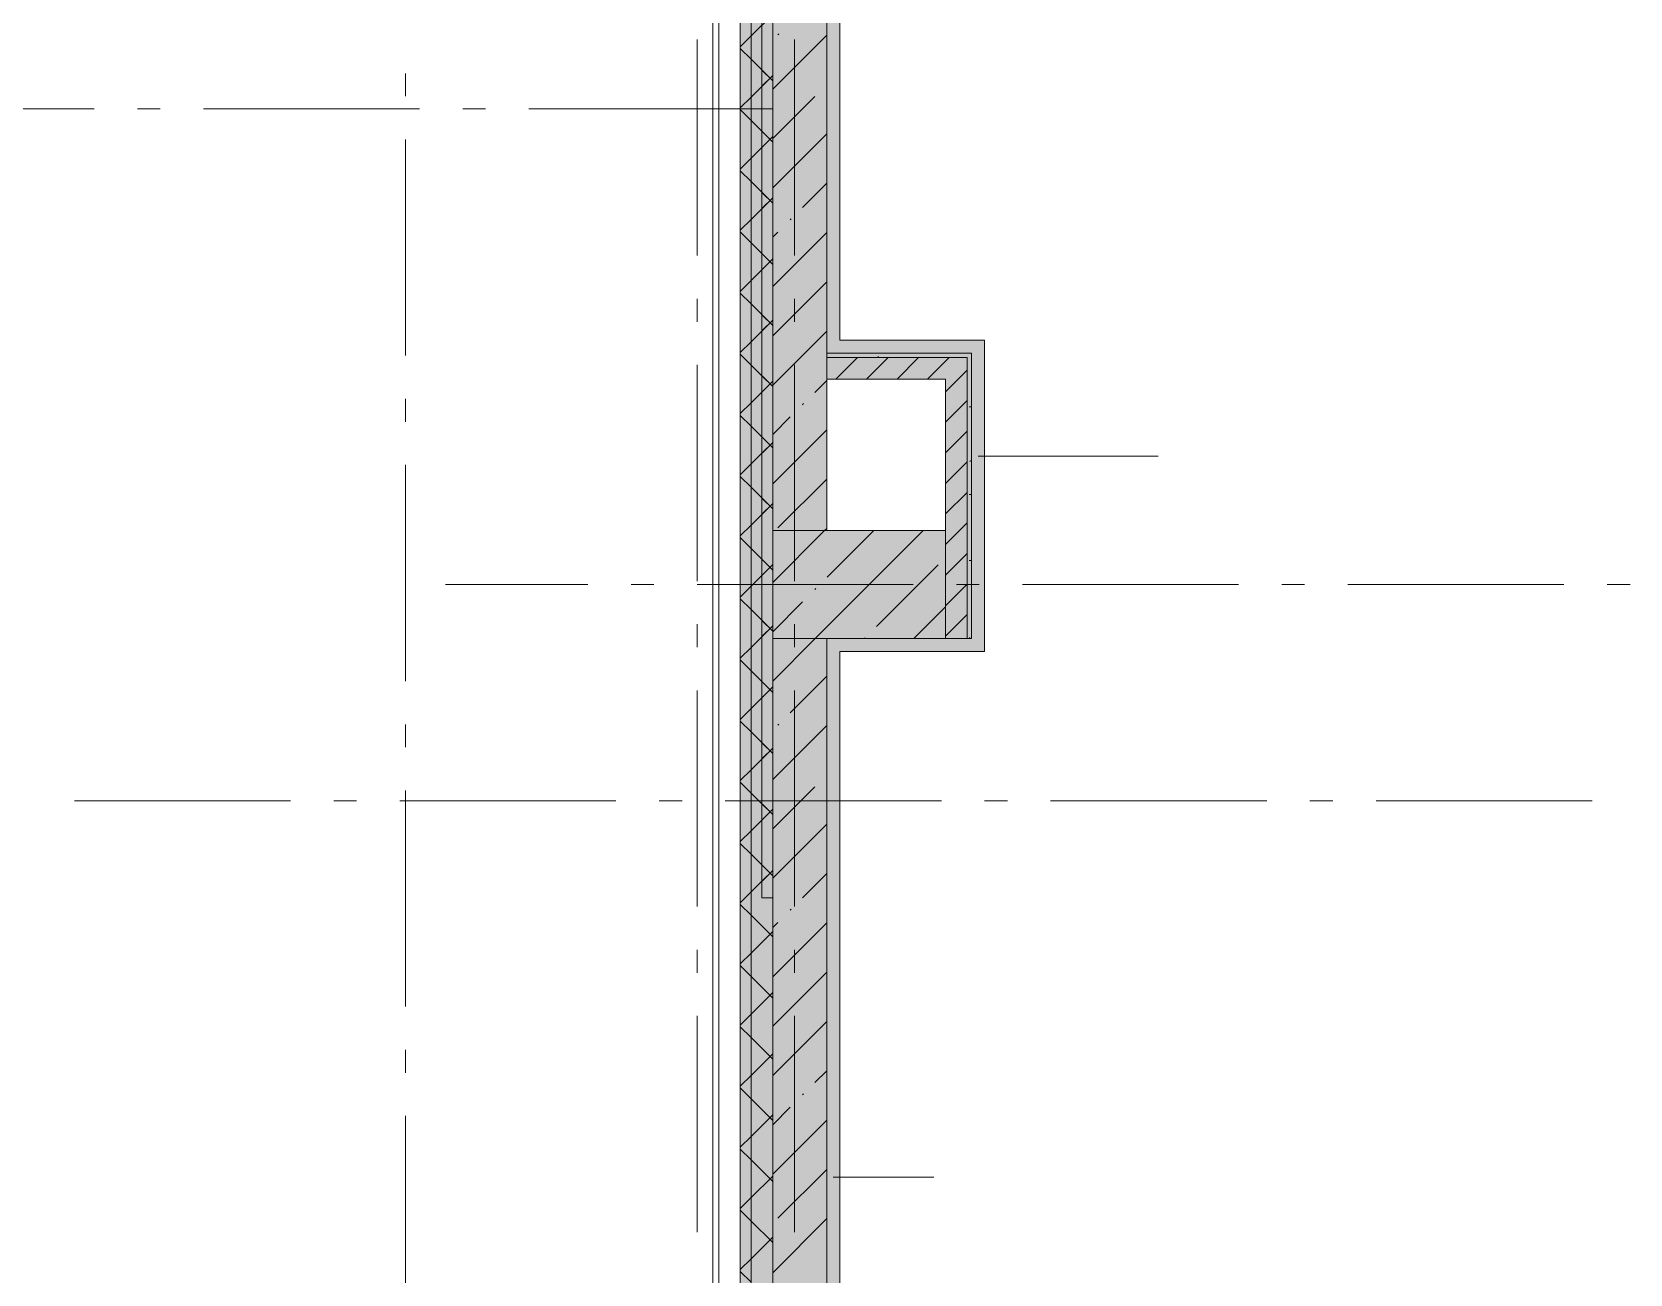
# Model space of a CAD drawing. Header units: millimetres. Extents: x -537608 to 253996, y -217170 to 186033.
# Drawn here: x -267754 to -260359, y 165732 to 171477 of the extents above; entities that cross this region are included whole.
import ezdxf

# ---------------------------------------------------------------- set-up
doc = ezdxf.new("R2010")
doc.units = ezdxf.units.MM
doc.layers.add('PDF _Геометрия', color=7, linetype='Continuous')
doc.layers.add('PDF _Сплошная заливка', color=7, linetype='Continuous', true_color=0xffffff)

msp = doc.modelspace()

# ---------------------------------------------------------------- hatches: boundary and pattern name
at = {"layer": 'PDF _Сплошная заливка', "transparency": 33554559}
for points in [[(-264476.1869, 161271.2535), (-264426.1867, 161271.2535), (-264426.1867, 179170.9025), (-264476.1869, 179170.9025), (-264476.1869, 161371.2538)], [(-264426.1867, 161221.2533), (-264326.1863, 161221.2533), (-264326.1863, 179120.9023), (-264426.1867, 179120.9023), (-264426.1867, 161248.1888)], [(-263526.1875, 168671.2518), (-263426.1871, 168671.2518), (-263426.1871, 169971.2525), (-263526.1875, 169971.2525), (-263526.1875, 169035.6284)], [(-263426.1871, 168671.2518), (-263406.1862, 168671.2518), (-263406.1862, 169991.2513), (-263426.1871, 169991.2513), (-263426.1871, 169035.6284)], [(-264326.1863, 168671.2518), (-263526.1875, 168671.2518), (-263526.1875, 169171.2515), (-264326.1863, 169171.2515), (-264326.1863, 169035.6284)]]:
    msp.add_hatch(color=256, dxfattribs=at).paths.add_polyline_path(points)
h = msp.add_hatch(color=256, dxfattribs=at)
h.paths.add_polyline_path([(-264076.1853, 160771.2537), (-264076.1853, 163220.9057), (-264326.1863, 163220.9057), (-264326.1863, 160771.2537), (-264165.0937, 160771.2537)], flags=0)
h.paths.add_polyline_path([(-264076.1853, 163720.9055), (-264076.1853, 168671.2518), (-264326.1863, 168671.2518), (-264326.1863, 163720.9055)], flags=0)
h.paths.add_polyline_path([(-264076.1853, 169171.2515), (-264076.1853, 175021.2525), (-264326.1863, 175021.2525), (-264326.1863, 169171.2515), (-264108.8801, 169171.2515)], flags=0)
h.paths.add_polyline_path([(-264229.2947, 175521.2502), (-264076.1853, 175521.2502), (-264076.1853, 178521.2488), (-264326.1863, 178521.2488), (-264326.1863, 175521.2502)], flags=0)
at = {"layer": 'PDF _Сплошная заливка', "true_color": 0xff7d7d, "transparency": 33554559}
for points in [[(-264076.1853, 169991.2513), (-264016.1868, 169991.2513), (-264016.1868, 175021.2525), (-264076.1853, 175021.2525), (-264076.1853, 174699.218)], [(-263406.1862, 169991.2513), (-263346.1877, 169991.2513), (-263346.1877, 170051.252), (-264016.1868, 170051.252), (-264016.1868, 169991.2513)], [(-264076.1853, 163780.9062), (-264016.1868, 163780.9062), (-264016.1868, 168671.2518), (-264076.1853, 168671.2518), (-264076.1853, 166203.8314)]]:
    msp.add_hatch(color=11, dxfattribs=at).paths.add_polyline_path(points)

# ---------------------------------------------------------------- linework, layer by layer
at = {"layer": 'PDF _Геометрия', "lineweight": 9}
for p, q in [((-264603.1853, 179297.9009), (-264603.1853, 161398.254)), ((-264576.1872, 179270.9029), (-264576.1872, 161398.254)), ((-264476.1869, 179170.9025), (-264476.1869, 161398.254)), ((-264426.1867, 179120.9023), (-264426.1867, 161398.254)), ((-264376.1864, 179021.2507), (-264376.1864, 167471.2515)), ((-264326.1863, 175021.2525), (-264326.1863, 169171.2515)), ((-264326.1863, 169171.2515), (-264326.1863, 175021.2525)), ((-264326.1863, 169171.2515), (-264326.1863, 175021.2525)), ((-264076.1853, 169991.2513), (-264076.1853, 175021.2525)), ((-264076.1853, 175021.2525), (-264076.1853, 169991.2513)), ((-264016.1868, 170051.252), (-264016.1868, 174961.2498)), ((-264426.1867, 171458.7948), (-264326.1863, 171558.7952)), ((-264476.1869, 171408.7946), (-264426.1867, 171458.7948)), ((-264326.1863, 171212.0319), (-264076.1853, 171462.0286)), ((-264302.366, 171463.949), (-264297.6252, 171468.6898)), ((-264426.1867, 171350.8026), (-264476.1869, 171400.8029)), ((-264326.1863, 171250.8023), (-264426.1867, 171350.8026)), ((-264376.1864, 171300.8024), (-264326.1863, 171250.8023)), ((-264426.1867, 171175.9527), (-264326.1863, 171275.9531)), ((-264326.1863, 171275.9531), (-264376.1864, 171225.9529)), ((-264476.1869, 171125.9525), (-264426.1867, 171175.9527)), ((-264326.1863, 170983.9308), (-264131.2923, 171178.8247)), ((-264426.1867, 171067.9605), (-264476.1869, 171117.9564)), ((-264326.1863, 170967.9602), (-264426.1867, 171067.9605)), ((-264426.1867, 170893.1106), (-264326.1863, 170993.111)), ((-264376.1864, 171017.9604), (-264326.1863, 170967.9602)), ((-264326.1863, 170993.111), (-264376.1864, 170943.1108)), ((-264326.1863, 170755.834), (-264076.1853, 171005.8349)), ((-264476.1869, 170843.1104), (-264426.1867, 170893.1106)), ((-264426.1867, 170785.1141), (-264476.1869, 170835.1143)), ((-264326.1863, 170685.1137), (-264426.1867, 170785.1141)), ((-264188.3197, 170665.6037), (-264076.1853, 170777.7338)), ((-264426.1867, 170610.2684), (-264326.1863, 170710.2689)), ((-264376.1864, 170735.114), (-264326.1863, 170685.1137)), ((-264326.1863, 170710.2689), (-264376.1864, 170660.2687)), ((-264476.1869, 170560.2683), (-264426.1867, 170610.2684)), ((-264426.1867, 170502.272), (-264476.1869, 170552.2722)), ((-264326.1863, 170527.7328), (-264302.366, 170551.5531)), ((-264326.1863, 170299.636), (-264076.1853, 170549.637)), ((-264245.3429, 170608.5805), (-264240.602, 170613.3213)), ((-264326.1863, 170402.2716), (-264426.1867, 170502.272)), ((-264426.1867, 170327.4263), (-264326.1863, 170427.4267)), ((-264376.1864, 170452.2718), (-264326.1863, 170402.2716)), ((-264326.1863, 170427.4267), (-264376.1864, 170377.4265)), ((-264476.1869, 170277.4262), (-264426.1867, 170327.4263)), ((-264326.1863, 170071.537), (-264076.1853, 170321.5359)), ((-264426.1867, 170219.4299), (-264476.1869, 170269.4301)), ((-264326.1863, 170119.4295), (-264426.1867, 170219.4299)), ((-264426.1867, 170044.5821), (-264326.1863, 170144.5803)), ((-264376.1864, 170169.4297), (-264326.1863, 170119.4295)), ((-264326.1863, 170144.5803), (-264376.1864, 170094.5822)), ((-264476.1869, 169994.5819), (-264426.1867, 170044.5821)), ((-264326.1863, 169843.4403), (-264076.1853, 170093.4391)), ((-263346.1877, 170051.252), (-264016.1868, 170051.252)), ((-263346.1877, 169991.2513), (-263346.1877, 170051.252)), ((-264426.1867, 169936.5878), (-264476.1869, 169986.588)), ((-264076.1853, 169171.2515), (-264076.1853, 169991.2513)), ((-264076.1853, 169991.2513), (-264016.1868, 169991.2513)), ((-263526.1875, 169991.2513), (-264076.1853, 169991.2513)), ((-264076.1853, 169991.2513), (-264076.1853, 169971.2525)), ((-264076.1853, 169970.3181), (-264075.2509, 169971.2525)), ((-264076.1853, 169971.2525), (-264076.1853, 169871.2521)), ((-264076.1853, 169971.2525), (-263526.1875, 169971.2525)), ((-264033.8324, 169871.2521), (-263933.832, 169971.2525)), ((-264016.1868, 169991.2513), (-263406.1862, 169991.2513)), ((-263892.4092, 169871.2521), (-263792.4088, 169971.2525)), ((-263750.9903, 169871.2521), (-263650.9899, 169971.2525)), ((-263609.5671, 169871.2521), (-263526.1875, 169954.6317)), ((-263426.1871, 169991.2513), (-263526.1875, 169991.2513)), ((-263526.1875, 169954.6317), (-263509.5667, 169971.2525)), ((-263526.1875, 169971.2525), (-263426.1871, 169971.2525)), ((-263406.1862, 169991.2513), (-263426.1871, 169991.2513)), ((-263426.1871, 169971.2525), (-263426.1871, 168671.2518)), ((-263406.1862, 169991.2513), (-263406.1862, 168671.2518)), ((-263406.1862, 168671.2518), (-263406.1862, 169991.2513)), ((-263346.1877, 168671.2518), (-263346.1877, 169991.2513)), ((-264326.1863, 169836.5874), (-264426.1867, 169936.5878)), ((-264376.1864, 169886.5876), (-264326.1863, 169836.5874)), ((-263526.1875, 169813.2107), (-263426.1871, 169913.211)), ((-264426.1867, 169761.74), (-264326.1863, 169861.7403)), ((-264326.1863, 169861.7403), (-264376.1864, 169811.7402)), ((-264131.2923, 169810.2331), (-264076.1853, 169865.3401)), ((-264076.1853, 169871.2521), (-263526.1875, 169871.2521)), ((-263526.1875, 169871.2521), (-263526.1875, 169171.2515)), ((-264476.1869, 169711.7398), (-264426.1867, 169761.74)), ((-264188.3197, 169753.2099), (-264183.5746, 169757.9508)), ((-263526.1875, 169671.7895), (-263426.1871, 169771.79)), ((-264426.1867, 169653.7457), (-264476.1869, 169703.7459)), ((-264326.1863, 169615.3413), (-264245.3429, 169696.1847)), ((-264326.1863, 169553.7453), (-264426.1867, 169653.7457)), ((-264376.1864, 169603.7454), (-264326.1863, 169553.7453)), ((-264326.1863, 169387.2423), (-264076.1853, 169637.2432)), ((-263526.1875, 169530.3685), (-263426.1871, 169630.3689)), ((-264426.1867, 169478.8979), (-264326.1863, 169578.896)), ((-264326.1863, 169578.896), (-264376.1864, 169528.8959)), ((-263376.1869, 169514.5959), (-262959.4698, 169514.5959)), ((-262959.4698, 169514.5959), (-262542.7571, 169514.5959)), ((-264476.1869, 169428.8976), (-264426.1867, 169478.8979)), ((-263526.1875, 169388.9474), (-263426.1871, 169488.9479)), ((-264426.1867, 169370.9014), (-264476.1869, 169420.9016)), ((-264326.1863, 169270.9032), (-264426.1867, 169370.9014)), ((-264302.366, 169182.9636), (-264076.1853, 169409.1443)), ((-264426.1867, 169196.0536), (-264326.1863, 169296.054)), ((-264376.1864, 169320.9034), (-264326.1863, 169270.9032)), ((-264326.1863, 169296.054), (-264376.1864, 169246.0538)), ((-263526.1875, 169247.5264), (-263426.1871, 169347.5267)), ((-264476.1869, 169146.0534), (-264426.1867, 169196.0536)), ((-264426.1867, 169088.0592), (-264476.1869, 169138.0595)), ((-264326.1863, 168931.0465), (-264085.9812, 169171.2515)), ((-264326.1863, 169171.2515), (-264326.1863, 168671.2518)), ((-263526.1875, 169171.2515), (-264326.1863, 169171.2515)), ((-264129.7853, 168671.2518), (-263629.7833, 169171.2515)), ((-264085.9812, 169171.2515), (-264076.1853, 169181.0454)), ((-264074.2692, 168954.8647), (-263857.8802, 169171.2515)), ((-263526.1875, 169106.1053), (-263426.1871, 169206.1036)), ((-263526.1875, 168671.2518), (-263526.1875, 169171.2515)), ((-264326.1863, 168988.0589), (-264426.1867, 169088.0592)), ((-263526.1875, 168964.6843), (-263426.1871, 169064.6825)), ((-264426.1867, 168913.2114), (-264326.1863, 169013.2119)), ((-264376.1864, 169038.0591), (-264326.1863, 168988.0589)), ((-264326.1863, 169013.2119), (-264376.1864, 168963.2117)), ((-263846.1724, 168726.7657), (-263561.0481, 169011.8899)), ((-263526.1875, 168823.2611), (-263426.1871, 168923.2614)), ((-264476.1869, 168863.2113), (-264426.1867, 168913.2114)), ((-264426.1867, 168805.2172), (-264476.1869, 168855.2173)), ((-264131.2923, 168897.8394), (-264126.5515, 168902.5823)), ((-264326.1863, 168705.2168), (-264426.1867, 168805.2172)), ((-264326.1863, 168702.9476), (-264188.3197, 168840.8162)), ((-263673.5873, 168671.2518), (-263526.1875, 168818.6516)), ((-263526.1875, 168681.84), (-263426.1871, 168781.8404)), ((-264426.1867, 168630.3693), (-264326.1863, 168730.3698)), ((-264376.1864, 168755.217), (-264326.1863, 168705.2168)), ((-264326.1863, 168730.3698), (-264376.1864, 168680.3695)), ((-264476.1869, 168580.3692), (-264426.1867, 168630.3693)), ((-264326.1863, 168474.8486), (-264129.7853, 168671.2518)), ((-264326.1863, 161398.254), (-264326.1863, 168671.2518)), ((-264326.1863, 168671.2518), (-264326.1863, 163720.9055)), ((-264326.1863, 168671.2518), (-263526.1875, 168671.2518)), ((-264326.1863, 167471.2515), (-264326.1863, 168671.2518)), ((-264076.1853, 163780.9062), (-264076.1853, 168671.2518)), ((-264076.1853, 168671.2518), (-264076.1853, 163780.9062)), ((-263901.6841, 168671.2518), (-263898.4547, 168674.4833)), ((-263406.1862, 168671.2518), (-263526.1875, 168671.2518)), ((-263526.1875, 168671.2518), (-263426.1871, 168671.2518)), ((-263426.1871, 168671.2518), (-263406.1862, 168671.2518)), ((-263346.1877, 168611.2511), (-263346.1877, 168671.2518)), ((-264426.1867, 168522.3751), (-264476.1869, 168572.3752)), ((-264016.1868, 163780.9062), (-264016.1868, 168611.2511)), ((-264016.1868, 168611.2511), (-263346.1877, 168611.2511)), ((-264326.1863, 168422.3746), (-264426.1867, 168522.3751)), ((-264376.1864, 168472.3749), (-264326.1863, 168422.3746)), ((-264245.3429, 168327.5931), (-264076.1853, 168496.7506)), ((-264426.1867, 168347.5273), (-264326.1863, 168447.5255)), ((-264326.1863, 168447.5255), (-264376.1864, 168397.5252)), ((-264476.1869, 168297.5271), (-264426.1867, 168347.5273)), ((-264426.1867, 168239.5308), (-264476.1869, 168289.531)), ((-264326.1863, 168018.6528), (-264076.1853, 168268.6516)), ((-264302.366, 168270.5699), (-264297.6252, 168275.3107)), ((-264326.1863, 168139.5325), (-264426.1867, 168239.5308)), ((-264376.1864, 168189.5327), (-264326.1863, 168139.5325)), ((-264426.1867, 168064.683), (-264326.1863, 168164.6833)), ((-264326.1863, 168164.6833), (-264376.1864, 168114.6831)), ((-264476.1869, 168014.6828), (-264426.1867, 168064.683)), ((-264426.1867, 167956.6887), (-264476.1869, 168006.6889)), ((-264326.1863, 167856.6883), (-264426.1867, 167956.6887)), ((-264326.1863, 167790.5538), (-264131.2923, 167985.4457)), ((-264426.1867, 167781.8409), (-264326.1863, 167881.8412)), ((-264376.1864, 167906.6884), (-264326.1863, 167856.6883)), ((-264326.1863, 167881.8412), (-264376.1864, 167831.8411)), ((-264326.1863, 167562.4549), (-264076.1853, 167812.4559)), ((-264476.1869, 167731.8406), (-264426.1867, 167781.8409)), ((-264426.1867, 167673.8465), (-264476.1869, 167723.8468)), ((-264326.1863, 167573.8462), (-264426.1867, 167673.8465)), ((-264426.1867, 167498.9987), (-264326.1863, 167598.9991)), ((-264376.1864, 167623.8463), (-264326.1863, 167573.8462)), ((-264326.1863, 167598.9991), (-264376.1864, 167548.999)), ((-264188.3197, 167472.2246), (-264076.1853, 167584.3569)), ((-264476.1869, 167448.9985), (-264426.1867, 167498.9987)), ((-264426.1867, 167391.0044), (-264476.1869, 167441.0046)), ((-264376.1864, 167471.2515), (-264326.1863, 167471.2515)), ((-264326.1863, 167291.0041), (-264426.1867, 167391.0044)), ((-264245.3429, 167415.1994), (-264240.602, 167419.9423)), ((-264426.1867, 167216.1545), (-264326.1863, 167316.1549)), ((-264326.1863, 167334.356), (-264302.366, 167358.1762)), ((-264326.1863, 167106.257), (-264076.1853, 167356.2579)), ((-264476.1869, 167166.1564), (-264426.1867, 167216.1545)), ((-264426.1867, 167108.1601), (-264476.1869, 167158.1604)), ((-264326.1863, 167008.1619), (-264426.1867, 167108.1601)), ((-264326.1863, 166878.1601), (-264076.1853, 167128.1589)), ((-264426.1867, 166933.3123), (-264326.1863, 167033.3128)), ((-264476.1869, 166883.3122), (-264426.1867, 166933.3123)), ((-264426.1867, 166825.3181), (-264476.1869, 166875.3182)), ((-264326.1863, 166650.0612), (-264076.1853, 166900.06)), ((-264326.1863, 166725.3176), (-264426.1867, 166825.3181)), ((-264426.1867, 166650.4702), (-264326.1863, 166750.4706)), ((-264476.1869, 166600.4701), (-264426.1867, 166650.4702)), ((-264131.2923, 166616.8562), (-264076.1853, 166671.9632)), ((-264426.1867, 166542.476), (-264476.1869, 166592.4761)), ((-264188.3197, 166559.8309), (-264183.5746, 166564.5717)), ((-264326.1863, 166442.4755), (-264426.1867, 166542.476)), ((-264326.1863, 166421.9622), (-264245.3429, 166502.8056)), ((-264426.1867, 166367.6282), (-264326.1863, 166467.6285)), ((-264326.1863, 166193.8633), (-264076.1853, 166443.8642)), ((-264476.1869, 166317.6279), (-264426.1867, 166367.6282)), ((-264426.1867, 166259.6338), (-264476.1869, 166309.634)), ((-264326.1863, 166159.6334), (-264426.1867, 166259.6338)), ((-264426.1867, 166084.7839), (-264326.1863, 166184.7842)), ((-264302.366, 165989.5845), (-264076.1853, 166215.7652)), ((-264046.186, 166179.1801), (-263580.0372, 166179.1801)), ((-264476.1869, 166034.7858), (-264426.1867, 166084.7839)), ((-264426.1867, 165976.7896), (-264476.1869, 166026.7898)), ((-264326.1863, 165876.7914), (-264426.1867, 165976.7896)), ((-264326.1863, 165737.6675), (-264076.1853, 165987.6663)), ((-264426.1867, 165801.9417), (-264326.1863, 165901.9421)), ((-264476.1869, 165751.9415), (-264426.1867, 165801.9417)), ((-264426.1867, 165693.9474), (-264476.1869, 165743.9476))]:
    msp.add_line(p, q, dxfattribs=at)
at = {"layer": 'PDF _Геометрия', "color": 253, "lineweight": 9, "true_color": 0xaaaaaa}
for p, q in [((-264676.1876, 171442.8759), (-264676.1876, 170442.8764)), ((-264226.1859, 171442.8759), (-264226.1859, 170442.8764)), ((-266026.1842, 171285.9213), (-266026.1842, 171180.0864)), ((-267466.5144, 171121.2504), (-268466.5139, 171121.2504)), ((-267160.6788, 171121.2504), (-267266.5136, 171121.2504)), ((-265960.6784, 171121.2504), (-266960.6823, 171121.2504)), ((-265654.8471, 171121.2504), (-265760.6819, 171121.2504)), ((-264326.1863, 171121.2504), (-265454.8463, 171121.2504)), ((-266026.1842, 170980.0856), (-266026.1842, 169980.086)), ((-264676.1876, 170242.8756), (-264676.1876, 170137.0428)), ((-264226.1859, 170242.8756), (-264226.1859, 170137.0428)), ((-264676.1876, 169937.042), (-264676.1876, 168937.0425)), ((-264226.1859, 169937.042), (-264226.1859, 168937.0425)), ((-266026.1842, 169780.0853), (-266026.1842, 169674.2526)), ((-266026.1842, 169474.2518), (-266026.1842, 168474.2522)), ((-265840.1862, 168921.2528), (-265182.123, 168921.2528)), ((-264982.1223, 168921.2528), (-264876.2874, 168921.2528)), ((-264676.2867, 168921.2528), (-263676.2871, 168921.2528)), ((-263476.2863, 168921.2528), (-263370.4558, 168921.2528)), ((-263170.455, 168921.2528), (-262170.4554, 168921.2528)), ((-261970.4546, 168921.2528), (-261864.6241, 168921.2528)), ((-261664.6233, 168921.2528), (-260664.6238, 168921.2528)), ((-260464.623, 168921.2528), (-260358.7881, 168921.2528)), ((-264676.1876, 168737.0418), (-264676.1876, 168631.209)), ((-264226.1859, 168737.0418), (-264226.1859, 168631.209)), ((-264676.1876, 168431.2082), (-264676.1876, 167431.2087)), ((-264226.1859, 168431.2082), (-264226.1859, 167431.2087)), ((-266026.1842, 168274.2536), (-266026.1842, 168168.4187)), ((-266026.1842, 167968.4201), (-266026.1842, 166968.4205)), ((-267557.6231, 167921.2532), (-266557.6235, 167921.2532)), ((-266357.6228, 167921.2532), (-266251.7879, 167921.2532)), ((-266051.7871, 167921.2532), (-265051.7875, 167921.2532)), ((-264851.7868, 167921.2532), (-264745.9562, 167921.2532)), ((-264545.9554, 167921.2532), (-263545.9559, 167921.2532)), ((-263345.9552, 167921.2532), (-263240.1246, 167921.2532)), ((-263040.1238, 167921.2532), (-262040.1242, 167921.2532)), ((-261840.1235, 167921.2532), (-261734.2886, 167921.2532)), ((-261534.2878, 167921.2532), (-260534.2883, 167921.2532)), ((-264676.1876, 167231.2079), (-264676.1876, 167125.3752)), ((-264226.1859, 167231.2079), (-264226.1859, 167125.3752)), ((-264676.1876, 166925.3765), (-264676.1876, 165925.3749)), ((-264226.1859, 166925.3765), (-264226.1859, 165925.3749)), ((-266026.1842, 166768.4198), (-266026.1842, 166662.5871)), ((-266026.1842, 166462.5863), (-266026.1842, 165462.5867))]:
    msp.add_line(p, q, dxfattribs=at)
at = {"layer": 'PDF _Геометрия', "color": 8, "lineweight": 9, "true_color": 0x787878}
for p, q in [((-263836.8587, 169975.961), (-263839.58, 169971.2525)), ((-263416.5849, 169743.4097), (-263409.8807, 169743.4097)), ((-263410.5308, 169495.1849), (-263413.8851, 169489.3784)), ((-263416.5849, 169337.0096), (-263409.8807, 169337.0096)), ((-263416.5849, 169032.2095), (-263409.8807, 169032.2095)), ((-263414.1779, 168676.0679), (-263416.9596, 168671.2518))]:
    msp.add_line(p, q, dxfattribs=at)
at = {"layer": 'PDF _Сплошная заливка', "lineweight": 35, "transparency": 33554559}
for points in [[(-264326.1863, 167471.2515), (-264326.1863, 179021.2507), (-264376.1864, 167471.2515), (-264376.1864, 179021.2507)], [(-264076.1853, 169971.2525), (-263426.1871, 169971.2525), (-264076.1853, 169991.2513), (-263426.1871, 169991.2513)], [(-263526.1875, 169871.2521), (-263526.1875, 169971.2525), (-264076.1853, 169871.2521), (-264076.1853, 169971.2525)]]:
    msp.add_solid(points, dxfattribs=at)
at = {"layer": 'PDF _Сплошная заливка', "color": 11, "lineweight": 35, "true_color": 0xff7d7d, "transparency": 33554559}
for points in [[(-263346.1877, 168671.2518), (-263346.1877, 169991.2513), (-263406.1862, 168671.2518), (-263406.1862, 169991.2513)], [(-264016.1868, 168611.2511), (-263346.1877, 168611.2511), (-264016.1868, 168671.2518), (-263346.1877, 168671.2518)]]:
    msp.add_solid(points, dxfattribs=at)

doc.saveas('drawing.dxf')
